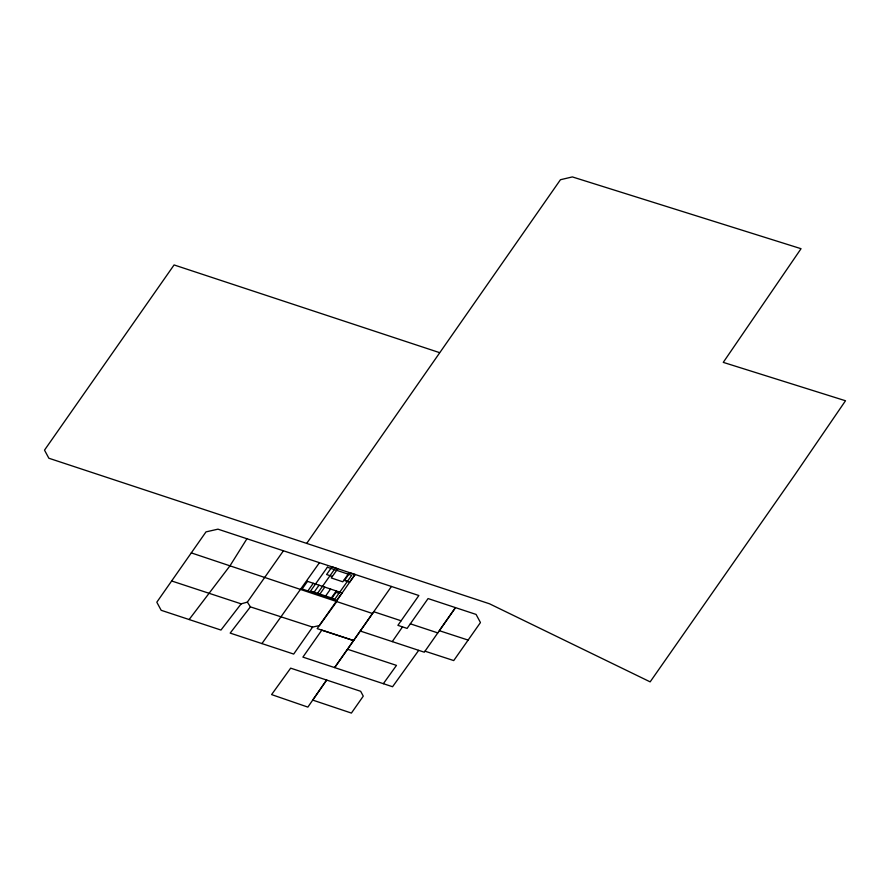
<?xml version="1.0" encoding="UTF-8"?>
<svg xmlns="http://www.w3.org/2000/svg" width="890" height="890" viewBox="0 0 890 890"><rect width="100%" height="100%" fill="white"/><g stroke="black" fill="none" stroke-linecap="round" stroke-linejoin="round"><path stroke-width="1.33" d="M424.986 651.191L453.733 660.569L480.455 622.544L476.083 614.423L428.079 598.569L407.108 628.407L397.897 625.347L418.856 595.521L246.942 538.739L230.054 565.706L189.125 619.54M418.712 650.345L392.568 686.735L302.9 657.109L321.824 630.131L353.575 640.555L317.196 628.618L355.088 574.462M283.421 550.788L247.353 602.118L241.157 603.854L171.648 580.97L156.807 602.207L161.168 610.295L220.965 630.053L241.157 603.854M306.705 543.412L560.455 179.724L572.37 176.921L801.044 248.699L723.259 362.375L845.5 400.756L794.859 474.782L650.156 681.862L489.489 603.787L48.872 458.239L44.5 450.14L174.084 264.942L439.493 352.607M392.268 641.612L402.514 626.872M171.648 580.97L206.002 531.886L217.961 529.161L246.942 538.739M312.579 627.094L293.689 654.072L230.187 633.102L250.402 606.869L312.579 627.094L319.399 625.57L336.765 601.584L372.51 613.51M391.444 586.466L334.64 667.611L373.767 611.73L401.145 620.786M319.443 562.691L261.927 643.581M307.873 590.927L313.28 583.284M313.625 592.84L319.032 585.208M317.552 593.307L334.362 569.544M319.377 594.765L324.783 587.122M325.139 596.689L330.546 589.047M330.891 598.603L336.298 590.971M331.937 598.102L336.02 592.34L338.945 593.319M348.747 574.35L344.664 580.113L347.601 581.092M383.345 683.687L396.484 665.386L347.512 649.244M468.129 640.088L439.315 630.687L455.48 607.625L424.296 652.192L360.25 631.021M336.765 601.584L191.294 552.89M410.357 623.823L437.78 632.901M332.348 576.442L326.597 574.517L332.003 566.874L337.755 568.799L331.28 577.955L342.784 581.804L349.269 572.648L355.021 574.562L349.614 582.205L343.863 580.28M247.353 602.118L250.39 606.858M326.619 680.049L312.735 700.096L351.405 713.079L363.276 696.147L360.673 691.296L290.652 668.156L271.595 694.589L307.862 707.105L326.619 680.049M307.517 581.359L302.111 589.002L336.654 600.527L342.06 592.885L307.517 581.359M327.398 567.219L310.588 590.982L334.863 599.081L351.684 575.329L327.398 567.219"/></g></svg>
